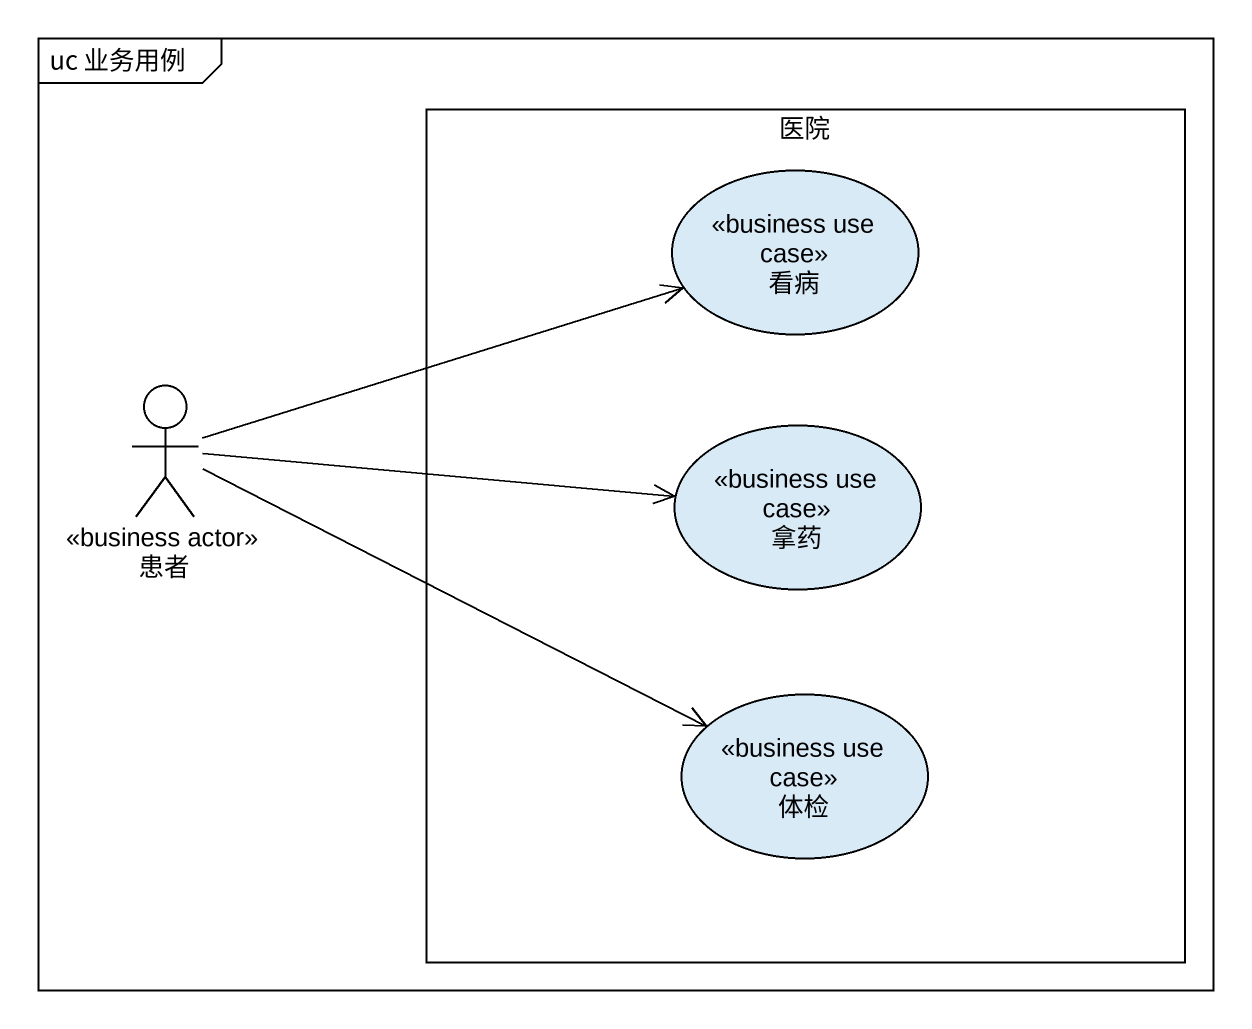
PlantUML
@startuml
mainframe uc 业务用例
rectangle 医院 {
  usecase 看病 <<business use case>>
  usecase 拿药 <<business use case>>
  usecase 体检 <<business use case>>
}
actor 患者 <<business actor>>
患者 -right-> 看病
患者 -right-> 拿药
患者 -right-> 体检
@enduml
